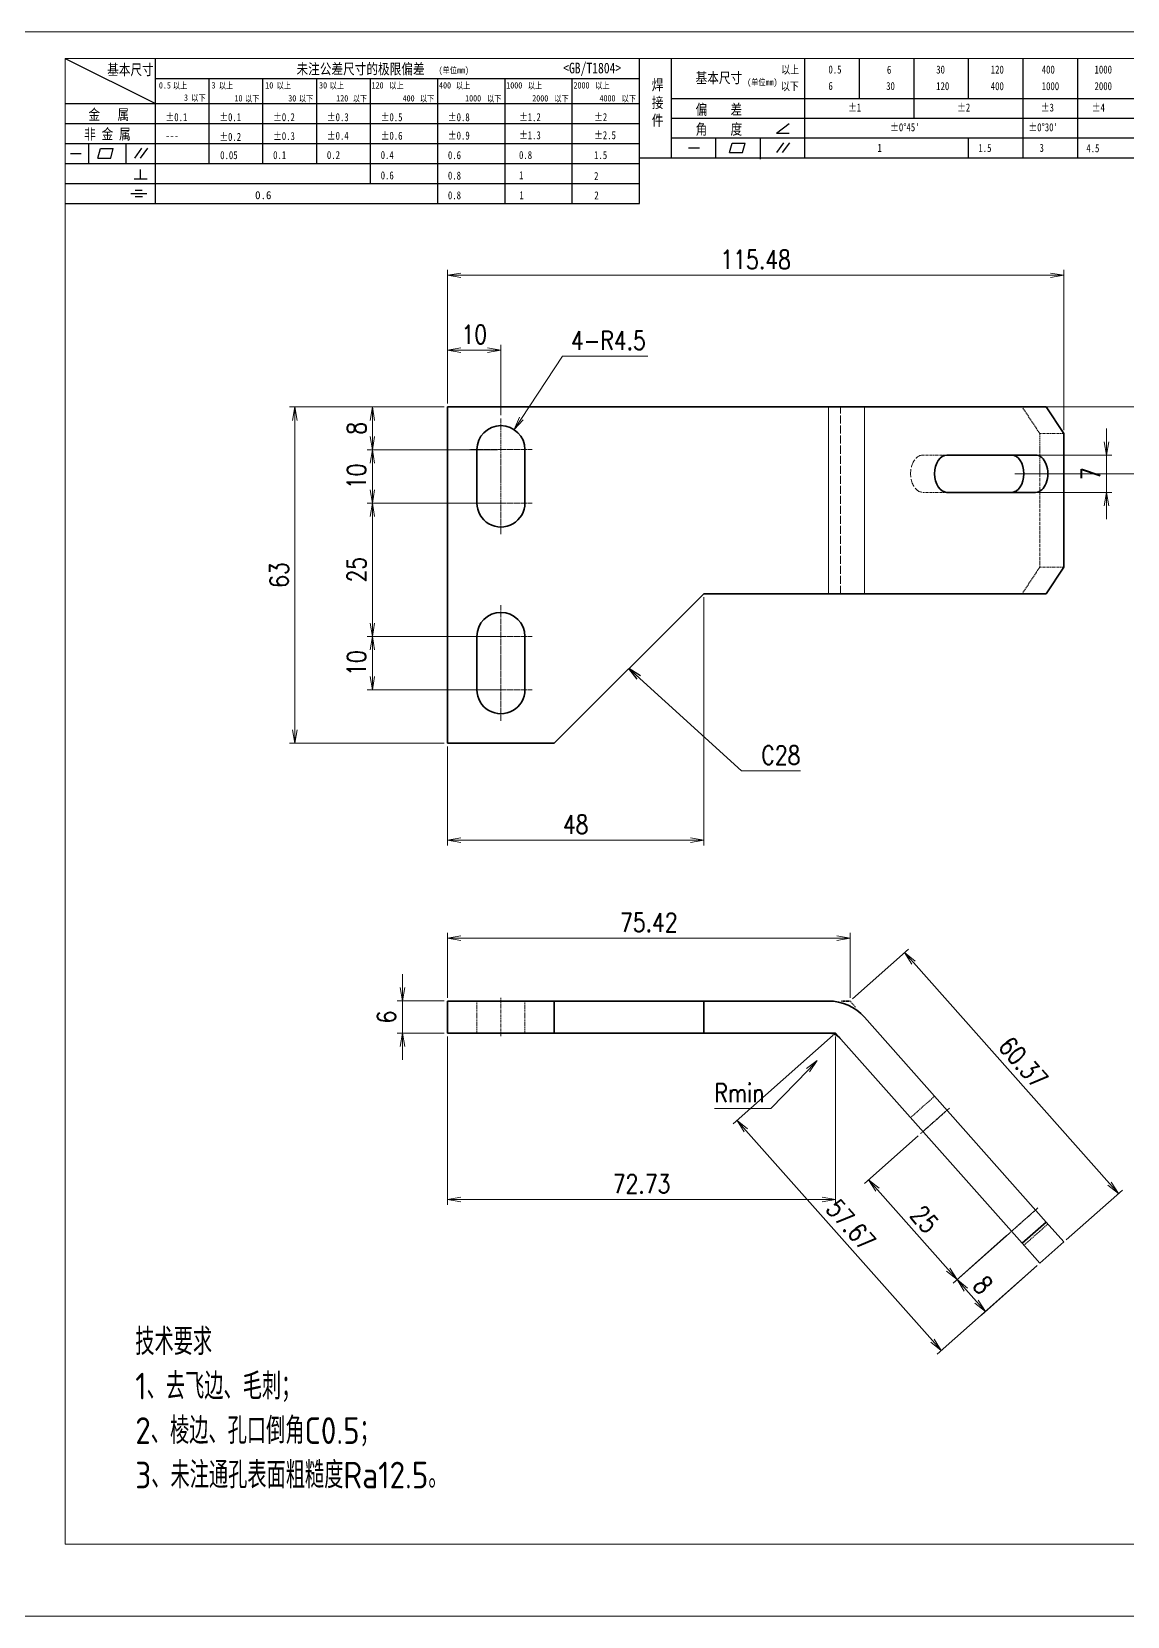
# Model space of a CAD drawing. Header units: millimetres. Extents: x -47800 to 104182, y -50696 to 46579.
# Drawn here: x -46705.7 to -46500.4, y 45961.8 to 46258.8 of the extents above; entities that cross this region are included whole.
import ezdxf

# ---------------------------------------------------------------- set-up
doc = ezdxf.new("R2010")
doc.units = ezdxf.units.MM
doc.header["$LTSCALE"] = 0.5
for name, pattern in [('AM_ISO02W050x2', [3.75, 3, -0.75]), ('AM_ISO08W050x2', [9, 6, -0.75, 1.5, -0.75]), ('DIVIDE', [31.75, 12.7, -6.35, 0, -6.35, 0, -6.35])]:
    doc.linetypes.add(name, pattern=pattern)
for name, color, linetype, lineweight in [('中心线', 2, 'AM_ISO08W050x2', 18), ('图框', 7, 'Continuous', 18), ('标注线', 3, 'Continuous', 18), ('粗实线', 7, 'Continuous', 35), ('虚线', 1, 'AM_ISO02W050x2', 18)]:
    doc.layers.add(name, color=color, linetype=linetype, lineweight=lineweight)
doc.layers.add('图\\M+19E79\\M+195B6\\M+18E9A', color=7, linetype='Continuous')
doc.layers.add('打印', color=7, linetype='Continuous', lineweight=15, plot=False)
doc.layers.add('打印-禁用', color=7, linetype='Continuous', lineweight=15, plot=False)
doc.styles.add('DIM', font='romans.shx', dxfattribs={"width": 0.8, "bigfont": 'bigfont.shx'})
doc.styles.add('国标', font='simfang.ttf', dxfattribs={"width": 0.8})
doc.styles.add('机械长仿宋', font='gbenor.shx', dxfattribs={"height": 1, "bigfont": 'gbcbig.shx'})
doc.dimstyles.new('DEH 1-1', dxfattribs={"dimtxt": 3.5, "dimasz": 2.5, "dimexe": 1, "dimexo": 0.625, "dimgap": 1.2, "dimtad": 1, "dimtoh": 1, "dimdsep": 46, "dimtxsty": 'DIM', "dimblk": 'OPEN', "dimcen": 0, "dimclrd": 8, "dimclre": 8, "dimclrt": 2, "dimazin": 2, "dimtfac": 0.5, "dimtmove": 0, "dimatfit": 3, "dimldrblk": 'OPEN', "dimfxl": 0, "dimtolj": 2, "dimlwd": 18, "dimlwe": 18, "dimarcsym": 0})
doc.dimstyles.new('DEH 1-1$0', dxfattribs={"dimtxt": 3.5, "dimasz": 2.5, "dimexe": 1, "dimexo": 0.625, "dimgap": 1.2, "dimtad": 1, "dimzin": 9, "dimdsep": 46, "dimtxsty": 'DIM', "dimblk": 'OPEN', "dimcen": 0, "dimclrd": 8, "dimclre": 8, "dimclrt": 2, "dimazin": 2, "dimtfac": 0.5, "dimtmove": 0, "dimatfit": 3, "dimldrblk": 'OPEN', "dimfxl": 0, "dimtolj": 2, "dimlwd": 18, "dimlwe": 18, "dimarcsym": 0})
doc.dimstyles.new('DEH 1-1$4', dxfattribs={"dimtxt": 3.5, "dimasz": 2.5, "dimexe": 1, "dimexo": 0.625, "dimgap": 1.2, "dimtad": 1, "dimtoh": 1, "dimdsep": 46, "dimtxsty": 'DIM', "dimblk": 'OPEN', "dimcen": 0, "dimclrd": 8, "dimclre": 8, "dimclrt": 2, "dimazin": 2, "dimtfac": 0.5, "dimtofl": 0, "dimtmove": 0, "dimatfit": 3, "dimldrblk": 'OPEN', "dimfxl": 0, "dimtolj": 2, "dimlwd": 18, "dimlwe": 18, "dimarcsym": 0})

# ---------------------------------------------------------------- blocks, each defined once
blk = doc.blocks.new('GZDEH零件A3图框V01版')
at = {"layer": '图\\M+19E79\\M+195B6\\M+18E9A', "color": 9}
for p, q in [((2882.49, -1554.46), (2899.37, -1562.92)), ((2899.37, -1581.67), (2899.37, -1554.46)), ((2990.09, -1581.67), (2990.09, -1554.46)), ((2996.09, -1573.08), (2996.09, -1554.46)), ((3021.09, -1561.98), (3021.09, -1554.46)), ((3031.31, -1561.98), (3031.31, -1554.46)), ((3041.53, -1561.98), (3041.53, -1554.46)), ((3051.75, -1561.98), (3051.75, -1554.46)), ((3061.98, -1561.98), (3061.98, -1554.46)), ((3072.2, -1561.98), (3072.2, -1554.46)), ((2899.37, -1558.24), (2990.09, -1558.24)), ((2909.45, -1574.17), (2909.45, -1558.24)), ((2919.53, -1574.17), (2919.53, -1558.24)), ((2929.61, -1574.17), (2929.61, -1558.24)), ((2939.69, -1577.92), (2939.69, -1558.24)), ((2952.29, -1581.67), (2952.29, -1558.24)), ((2964.89, -1581.67), (2964.89, -1558.24)), ((2977.49, -1581.67), (2977.49, -1558.24)), ((2996.09, -1561.98), (3113.09, -1561.98)), ((3021.09, -1573.08), (3021.09, -1561.98)), ((3041.53, -1565.68), (3041.53, -1561.98)), ((3061.98, -1573.08), (3061.98, -1561.98)), ((3072.2, -1573.08), (3072.2, -1561.98)), ((2882.49, -1562.92), (2990.09, -1562.92)), ((2882.49, -1566.67), (2990.09, -1566.67)), ((2996.09, -1565.68), (3113.09, -1565.68)), ((3015.75, -1568.51), (3018.15, -1566.66)), ((2882.49, -1570.42), (2990.09, -1570.42)), ((2886.92, -1574.12), (2886.92, -1570.42)), ((2893.91, -1574.12), (2893.91, -1570.42)), ((2996.09, -1569.38), (3113.09, -1569.38)), ((3004.42, -1573.08), (3004.42, -1569.38)), ((3006.97, -1572.12), (3007.45, -1570.33)), ((3007.45, -1570.33), (3009.86, -1570.33)), ((3009.39, -1572.12), (3009.86, -1570.33)), ((3012.75, -1573.08), (3012.75, -1569.38)), ((3015.75, -1568.51), (3018.15, -1568.51)), ((3015.81, -1572.12), (3017.15, -1570.26)), ((3016.89, -1572.12), (3018.23, -1570.26)), ((3051.75, -1573.08), (3051.75, -1569.38)), ((2883.43, -1572.27), (2885.49, -1572.27)), ((2888.59, -1573.16), (2889.07, -1571.37)), ((2888.59, -1573.16), (2891, -1573.16)), ((2889.07, -1571.37), (2891.48, -1571.37)), ((2891, -1573.16), (2891.48, -1571.37)), ((2895.52, -1573.16), (2896.85, -1571.3)), ((2896.6, -1573.16), (2897.94, -1571.3)), ((2990.09, -1573.08), (3113.09, -1573.08)), ((2999.26, -1571.23), (3001.32, -1571.23)), ((3006.97, -1572.12), (3009.39, -1572.12)), ((3012.75, -1573.33), (3012.75, -1573.08)), ((2882.49, -1574.17), (2990.09, -1574.17)), ((2895.42, -1577.05), (2897.81, -1577.05)), ((2896.58, -1577.05), (2896.58, -1575.28)), ((2882.49, -1577.92), (2990.09, -1577.92)), ((2894.79, -1579.77), (2897.77, -1579.77)), ((2895.57, -1579.17), (2896.92, -1579.17)), ((2882.49, -1581.67), (2990.09, -1581.67)), ((2895.57, -1580.37), (2896.93, -1580.37))]:
    blk.add_line(p, q, dxfattribs=at)
at = {"layer": '图框', "linetype": 'Continuous'}
for p, q in [((2882.49, -1554.46), (2882.49, -1832.96)), ((3272.49, -1554.46), (2882.49, -1554.46)), ((2882.49, -1832.96), (3272.49, -1832.96))]:
    blk.add_line(p, q, dxfattribs=at)
at = {"layer": '打印-禁用', "linetype": 'Continuous'}
for p, q in [((3277.49, -1549.46), (2857.49, -1549.46)), ((2857.49, -1846.46), (3277.49, -1846.46))]:
    blk.add_line(p, q, dxfattribs=at)
at = {"layer": '图\\M+19E79\\M+195B6\\M+18E9A', "color": 9, "style": '国标', "width": 0.8}
for s, height, p in [('基本尺寸', 2, (2890.33, -1557.58)), ('未注公差尺寸的极限偏差', 2, (2925.81, -1557.44)), ('<GB/T1804>', 2, (2975.78, -1557.27)), ('以上', 1.5, (3016.64, -1557.33)), ('0.5', 1.5, (3025.49, -1557.3)), ('6', 1.5, (3036.45, -1557.34)), ('30', 1.5, (3045.69, -1557.31)), ('120', 1.5, (3055.91, -1557.31)), ('400', 1.5, (3065.46, -1557.31)), ('1000', 1.5, (3075.36, -1557.31)), ('30', 1.2, (2930.04, -1560.11)), ('基本尺寸', 2, (3000.6, -1559.1)), ('以下', 1.5, (3016.58, -1560.43)), ('6', 1.5, (3025.49, -1560.38)), ('30', 1.5, (3036.31, -1560.39)), ('120', 1.5, (3045.69, -1560.41)), ('400', 1.5, (3055.91, -1560.41)), ('1000', 1.5, (3065.46, -1560.41)), ('2000', 1.5, (3075.36, -1560.41)), ('金   属', 2, (2886.82, -1565.98)), ('±0.1', 1.5, (2901.27, -1566.23)), ('±0.1', 1.5, (2911.35, -1566.23)), ('±0.2', 1.5, (2921.43, -1566.23)), ('±0.3', 1.5, (2931.51, -1566.23)), ('±0.5', 1.5, (2941.59, -1566.23)), ('±0.8', 1.5, (2954.19, -1566.23)), ('±1.2', 1.5, (2967.51, -1566.23)), ('±2', 1.5, (2981.58, -1566.23)), ('偏    差', 2, (3000.6, -1565.04)), ('±1', 1.5, (3029.16, -1564.42)), ('±2', 1.5, (3049.61, -1564.42)), ('±3', 1.5, (3065.3, -1564.42)), ('±4', 1.5, (3074.85, -1564.42)), ('非 金 属', 2, (2886.02, -1569.65)), ('±0.3', 1.5, (2921.43, -1569.77)), ('±0.4', 1.5, (2931.51, -1569.71)), ('±0.6', 1.5, (2941.59, -1569.71)), ('±0.9', 1.5, (2954.19, -1569.68)), ('±1.3', 1.5, (2967.51, -1569.62)), ('±2.5', 1.5, (2981.58, -1569.61)), ('角    度', 2, (3000.6, -1568.74)), ("±0%%D45'", 1.5, (3037.06, -1568.12)), ("±0%%D30'", 1.5, (3062.98, -1568.12)), ('---', 1.5, (2901.27, -1569.65)), ('±0.2', 1.5, (2911.35, -1569.92)), ('1', 1.5, (3034.69, -1571.98)), ('1.5', 1.5, (3053.59, -1572.01)), ('3', 1.5, (3065.05, -1571.98)), ('4.5', 1.5, (3073.82, -1572.05)), ('0.1', 1.5, (2921.43, -1573.34)), ('0.2', 1.5, (2931.51, -1573.33)), ('0.4', 1.5, (2941.59, -1573.33)), ('0.6', 1.5, (2954.19, -1573.35)), ('0.8', 1.5, (2967.51, -1573.33)), ('1.5', 1.5, (2981.58, -1573.34)), ('0.6', 1.5, (2941.59, -1577.14)), ('0.8', 1.5, (2954.19, -1577.17)), ('1', 1.5, (2967.51, -1577.12)), ('2', 1.5, (2981.58, -1577.26)), ('0.8', 1.5, (2954.19, -1580.87)), ('1', 1.5, (2967.59, -1580.86)), ('2', 1.5, (2981.62, -1580.89))]:
    blk.add_text(s, height=height, dxfattribs=at).set_placement(p)
at = {"layer": '图\\M+19E79\\M+195B6\\M+18E9A', "color": 9, "lineweight": 15, "style": '国标', "width": 0.8}
for s, p in [('(单位mm)', (2952.44, -1557.27)), ('0.5', (2900.03, -1560.11)), ('以上', (2902.64, -1560.16)), ('3', (2909.88, -1560.11)), ('以上', (2911.25, -1560.16)), ('10', (2919.96, -1560.11)), ('以上', (2922.09, -1560.16)), ('以上', (2932.02, -1560.16)), ('120', (2939.88, -1560.11)), ('以上', (2943.21, -1560.16)), ('400', (2952.52, -1560.11)), ('以上', (2955.68, -1560.16)), ('1000', (2965.12, -1560.11)), ('以上', (2969.16, -1560.16)), ('2000', (2977.72, -1560.11)), ('以上', (2981.8, -1560.16)), ('(单位mm)', (3010.27, -1559.51)), ('3', (2904.73, -1562.41)), ('以下', (2906.1, -1562.46)), ('10', (2914.19, -1562.54)), ('以下', (2916.18, -1562.59)), ('30', (2924.27, -1562.54)), ('以下', (2926.26, -1562.59)), ('120', (2933.26, -1562.54)), ('以下', (2936.34, -1562.59)), ('400', (2945.7, -1562.54)), ('以下', (2948.94, -1562.59)), ('1000', (2957.41, -1562.54)), ('以下', (2961.54, -1562.59)), ('2000', (2969.99, -1562.54)), ('以下', (2974.14, -1562.59)), ('4000', (2982.59, -1562.54)), ('以下', (2986.74, -1562.59))]:
    blk.add_text(s, height=1.2, dxfattribs=at).set_placement(p)
at = {"layer": '图\\M+19E79\\M+195B6\\M+18E9A', "color": 9, "lineweight": 13, "style": '国标'}
blk.add_text('0.6', height=1.5, dxfattribs=at).set_placement((2918.05, -1580.85))
at = {"layer": '图\\M+19E79\\M+195B6\\M+18E9A', "color": 9, "insert": (2992.39, -1558.41), "char_height": 2, "width": 3.1877, "attachment_point": 1, "style": '国标'}
blk.add_mtext('焊\\P接\\P件', dxfattribs=at)
at = {"layer": '图\\M+19E79\\M+195B6\\M+18E9A', "color": 9, "insert": (2911.51, -1573.37), "char_height": 1.5, "attachment_point": 7, "style": '国标'}
blk.add_mtext_dynamic_manual_height_columns('0.05', width=5.1982, gutter_width=12.5, heights=[0], dxfattribs=at)
blk = doc.blocks.new('DEH A3')
at = {"layer": '图框'}
blk.add_blockref('GZDEH零件A3图框V01版', (-2857.49, 1846.46), dxfattribs=at)
blk = doc.blocks.new('_Open')
at = {"color": 0, "linetype": 'ByBlock', "lineweight": -2}
for p, q in [((-1, 0.17), (0, 0)), ((-1, -0.17), (0, 0)), ((0, 0), (-1, 0))]:
    blk.add_line(p, q, dxfattribs=at)
blk = doc.blocks.new('*D198')
at = {"layer": 'Defpoints', "color": 0, "transparency": 16777216}
for p in [(-46656.35, 46188.48), (-46627.74, 46188.48), (-46627.74, 46125.48)]:
    blk.add_point(p, dxfattribs=at)
at = {"layer": '标注线', "color": 8, "lineweight": 18, "transparency": 16777216}
for p, q in [((-46628.37, 46188.48), (-46657.35, 46188.48)), ((-46656.35, 46127.98), (-46656.35, 46185.98)), ((-46628.37, 46125.48), (-46657.35, 46125.48))]:
    blk.add_line(p, q, dxfattribs=at)
at = {"layer": '标注线', "color": 8, "lineweight": 18, "transparency": 16777216, "xscale": 2.5, "yscale": 2.5, "zscale": 2.5}
for p, rotation in [((-46656.35, 46188.48), 90), ((-46656.35, 46125.48), 270)]:
    blk.add_blockref('_Open', p, dxfattribs=dict(at, rotation=rotation))
at = {"layer": '标注线', "color": 2, "transparency": 16777216, "insert": (-46659.3, 46156.98), "char_height": 3.5, "attachment_point": 5, "rotation": 90, "style": 'DIM'}
blk.add_mtext('\\A2;63', dxfattribs=at)
blk = doc.blocks.new('*D199')
at = {"layer": 'Defpoints', "color": 0, "transparency": 16777216}
for p in [(-46512.26, 46213.16), (-46627.74, 46188.48), (-46512.26, 46183.48)]:
    blk.add_point(p, dxfattribs=at)
at = {"layer": '标注线', "color": 8, "lineweight": 18, "transparency": 16777216}
for p, q in [((-46627.74, 46189.11), (-46627.74, 46214.16)), ((-46512.26, 46184.11), (-46512.26, 46214.16)), ((-46625.24, 46213.16), (-46514.76, 46213.16))]:
    blk.add_line(p, q, dxfattribs=at)
at = {"layer": '标注线', "color": 8, "lineweight": 18, "transparency": 16777216, "xscale": 2.5, "yscale": 2.5, "zscale": 2.5, "rotation": 180}
blk.add_blockref('_Open', (-46627.74, 46213.16), dxfattribs=at)
at = {"layer": '标注线', "color": 8, "lineweight": 18, "transparency": 16777216, "xscale": 2.5, "yscale": 2.5, "zscale": 2.5}
blk.add_blockref('_Open', (-46512.26, 46213.16), dxfattribs=at)
at = {"layer": '标注线', "color": 2, "transparency": 16777216, "insert": (-46570, 46216.11), "char_height": 3.5, "attachment_point": 5, "style": 'DIM'}
blk.add_mtext('\\A2;115.48', dxfattribs=at)
blk = doc.blocks.new('*D200')
at = {"layer": 'Defpoints', "color": 0, "transparency": 16777216}
for p in [(-46627.74, 46188.48), (-46641.83, 46180.48), (-46617.74, 46180.48)]:
    blk.add_point(p, dxfattribs=at)
at = {"layer": '标注线', "color": 8, "lineweight": 18, "transparency": 16777216}
for p, q in [((-46628.37, 46188.48), (-46642.83, 46188.48)), ((-46641.83, 46185.98), (-46641.83, 46182.98)), ((-46618.37, 46180.48), (-46642.83, 46180.48))]:
    blk.add_line(p, q, dxfattribs=at)
at = {"layer": '标注线', "color": 8, "lineweight": 18, "transparency": 16777216, "xscale": 2.5, "yscale": 2.5, "zscale": 2.5}
for p, rotation in [((-46641.83, 46188.48), 90), ((-46641.83, 46180.48), 270)]:
    blk.add_blockref('_Open', p, dxfattribs=dict(at, rotation=rotation))
at = {"layer": '标注线', "color": 2, "transparency": 16777216, "insert": (-46644.78, 46184.48), "char_height": 3.5, "attachment_point": 5, "rotation": 90, "style": 'DIM'}
blk.add_mtext('\\A2;8', dxfattribs=at)
blk = doc.blocks.new('*D201')
at = {"layer": 'Defpoints', "color": 0, "transparency": 16777216}
for p in [(-46617.74, 46180.48), (-46641.83, 46170.48), (-46617.74, 46170.48)]:
    blk.add_point(p, dxfattribs=at)
at = {"layer": '标注线', "color": 8, "lineweight": 18, "transparency": 16777216}
for p, q in [((-46618.37, 46180.48), (-46642.83, 46180.48)), ((-46641.83, 46177.98), (-46641.83, 46172.98)), ((-46618.37, 46170.48), (-46642.83, 46170.48))]:
    blk.add_line(p, q, dxfattribs=at)
at = {"layer": '标注线', "color": 8, "lineweight": 18, "transparency": 16777216, "xscale": 2.5, "yscale": 2.5, "zscale": 2.5}
for p, rotation in [((-46641.83, 46180.48), 90), ((-46641.83, 46170.48), 270)]:
    blk.add_blockref('_Open', p, dxfattribs=dict(at, rotation=rotation))
at = {"layer": '标注线', "color": 2, "transparency": 16777216, "insert": (-46644.78, 46175.48), "char_height": 3.5, "attachment_point": 5, "rotation": 90, "style": 'DIM'}
blk.add_mtext('\\A2;10', dxfattribs=at)
blk = doc.blocks.new('*D202')
at = {"layer": 'Defpoints', "color": 0, "transparency": 16777216}
for p in [(-46627.74, 46199.14), (-46627.74, 46188.48), (-46617.74, 46186.33)]:
    blk.add_point(p, dxfattribs=at)
at = {"layer": '标注线', "color": 8, "lineweight": 18, "transparency": 16777216}
for p, q in [((-46627.74, 46189.11), (-46627.74, 46200.14)), ((-46620.24, 46199.14), (-46625.24, 46199.14)), ((-46617.74, 46186.96), (-46617.74, 46200.14))]:
    blk.add_line(p, q, dxfattribs=at)
at = {"layer": '标注线', "color": 8, "lineweight": 18, "transparency": 16777216, "xscale": 2.5, "yscale": 2.5, "zscale": 2.5, "rotation": 180}
blk.add_blockref('_Open', (-46627.74, 46199.14), dxfattribs=at)
at = {"layer": '标注线', "color": 8, "lineweight": 18, "transparency": 16777216, "xscale": 2.5, "yscale": 2.5, "zscale": 2.5}
blk.add_blockref('_Open', (-46617.74, 46199.14), dxfattribs=at)
at = {"layer": '标注线', "color": 2, "transparency": 16777216, "insert": (-46622.74, 46202.09), "char_height": 3.5, "attachment_point": 5, "style": 'DIM'}
blk.add_mtext('\\A2;10', dxfattribs=at)
blk = doc.blocks.new('*D203')
at = {"layer": 'Defpoints', "color": 0, "transparency": 16777216}
for p in [(-46617.74, 46170.48), (-46641.83, 46145.48), (-46617.74, 46145.48)]:
    blk.add_point(p, dxfattribs=at)
at = {"layer": '标注线', "color": 8, "lineweight": 18, "transparency": 16777216}
for p, q in [((-46618.37, 46170.48), (-46642.83, 46170.48)), ((-46641.83, 46167.98), (-46641.83, 46147.98)), ((-46618.37, 46145.48), (-46642.83, 46145.48))]:
    blk.add_line(p, q, dxfattribs=at)
at = {"layer": '标注线', "color": 8, "lineweight": 18, "transparency": 16777216, "xscale": 2.5, "yscale": 2.5, "zscale": 2.5}
for p, rotation in [((-46641.83, 46170.48), 90), ((-46641.83, 46145.48), 270)]:
    blk.add_blockref('_Open', p, dxfattribs=dict(at, rotation=rotation))
at = {"layer": '标注线', "color": 2, "transparency": 16777216, "insert": (-46644.78, 46157.98), "char_height": 3.5, "attachment_point": 5, "rotation": 90, "style": 'DIM'}
blk.add_mtext('\\A2;25', dxfattribs=at)
blk = doc.blocks.new('*D204')
at = {"layer": 'Defpoints', "color": 0, "transparency": 16777216}
for p in [(-46617.74, 46145.48), (-46641.83, 46135.48), (-46617.74, 46135.48)]:
    blk.add_point(p, dxfattribs=at)
at = {"layer": '标注线', "color": 8, "lineweight": 18, "transparency": 16777216}
for p, q in [((-46618.37, 46145.48), (-46642.83, 46145.48)), ((-46641.83, 46142.98), (-46641.83, 46137.98)), ((-46618.37, 46135.48), (-46642.83, 46135.48))]:
    blk.add_line(p, q, dxfattribs=at)
at = {"layer": '标注线', "color": 8, "lineweight": 18, "transparency": 16777216, "xscale": 2.5, "yscale": 2.5, "zscale": 2.5}
for p, rotation in [((-46641.83, 46145.48), 90), ((-46641.83, 46135.48), 270)]:
    blk.add_blockref('_Open', p, dxfattribs=dict(at, rotation=rotation))
at = {"layer": '标注线', "color": 2, "transparency": 16777216, "insert": (-46644.78, 46140.48), "char_height": 3.5, "attachment_point": 5, "rotation": 90, "style": 'DIM'}
blk.add_mtext('\\A2;10', dxfattribs=at)
blk = doc.blocks.new('*D205')
at = {"layer": 'Defpoints', "color": 0, "transparency": 16777216}
for p in [(-46579.74, 46153.48), (-46627.74, 46125.48), (-46579.74, 46107.29)]:
    blk.add_point(p, dxfattribs=at)
at = {"layer": '标注线', "color": 8, "lineweight": 18, "transparency": 16777216}
for p, q in [((-46579.74, 46152.86), (-46579.74, 46106.29)), ((-46627.74, 46124.86), (-46627.74, 46106.29)), ((-46625.24, 46107.29), (-46582.24, 46107.29))]:
    blk.add_line(p, q, dxfattribs=at)
at = {"layer": '标注线', "color": 8, "lineweight": 18, "transparency": 16777216, "xscale": 2.5, "yscale": 2.5, "zscale": 2.5, "rotation": 180}
blk.add_blockref('_Open', (-46627.74, 46107.29), dxfattribs=at)
at = {"layer": '标注线', "color": 8, "lineweight": 18, "transparency": 16777216, "xscale": 2.5, "yscale": 2.5, "zscale": 2.5}
blk.add_blockref('_Open', (-46579.74, 46107.29), dxfattribs=at)
at = {"layer": '标注线', "color": 2, "transparency": 16777216, "insert": (-46603.74, 46110.24), "char_height": 3.5, "attachment_point": 5, "style": 'DIM'}
blk.add_mtext('\\A2;48', dxfattribs=at)
blk = doc.blocks.new('*D206')
at = {"layer": 'Defpoints', "color": 0, "transparency": 16777216}
for p in [(-46615.27, 46184.24), (-46617.74, 46180.48)]:
    blk.add_point(p, dxfattribs=at)
at = {"layer": '标注线', "color": 8, "lineweight": 18, "transparency": 16777216}
for p, q in [((-46606.21, 46198.02), (-46613.9, 46186.33)), ((-46590.21, 46198.02), (-46606.21, 46198.02))]:
    blk.add_line(p, q, dxfattribs=at)
at = {"layer": '标注线', "color": 8, "lineweight": 18, "transparency": 16777216, "xscale": 2.5, "yscale": 2.5, "zscale": 2.5, "rotation": 236.6699395253006}
blk.add_blockref('_Open', (-46615.27, 46184.24), dxfattribs=at)
at = {"layer": '标注线', "color": 2, "transparency": 16777216, "insert": (-46597.61, 46200.97), "char_height": 3.5, "attachment_point": 5, "style": 'DIM'}
blk.add_mtext('\\A2;{\\Fromans,bigfont|c134;4-R4.5}', dxfattribs=at)
blk = doc.blocks.new('*D207')
at = {"layer": 'Defpoints', "color": 0, "transparency": 16777216}
for p in [(-46552.32, 46088.94), (-46627.74, 46077.15), (-46552.32, 46077.15)]:
    blk.add_point(p, dxfattribs=at)
at = {"layer": '标注线', "color": 8, "lineweight": 18, "transparency": 16777216}
for p, q in [((-46627.74, 46077.77), (-46627.74, 46089.94)), ((-46625.24, 46088.94), (-46554.82, 46088.94)), ((-46552.32, 46077.77), (-46552.32, 46089.94))]:
    blk.add_line(p, q, dxfattribs=at)
at = {"layer": '标注线', "color": 8, "lineweight": 18, "transparency": 16777216, "xscale": 2.5, "yscale": 2.5, "zscale": 2.5, "rotation": 180}
blk.add_blockref('_Open', (-46627.74, 46088.94), dxfattribs=at)
at = {"layer": '标注线', "color": 8, "lineweight": 18, "transparency": 16777216, "xscale": 2.5, "yscale": 2.5, "zscale": 2.5}
blk.add_blockref('_Open', (-46552.32, 46088.94), dxfattribs=at)
at = {"layer": '标注线', "color": 2, "transparency": 16777216, "insert": (-46590.03, 46091.89), "char_height": 3.5, "attachment_point": 5, "style": 'DIM'}
blk.add_mtext('\\A2;75.42', dxfattribs=at)
blk = doc.blocks.new('*D208')
at = {"layer": 'Defpoints', "color": 0, "transparency": 16777216}
for p in [(-46552.32, 46077.15), (-46502.03, 46041.05), (-46512.26, 46031.98)]:
    blk.add_point(p, dxfattribs=at)
at = {"layer": '标注线', "color": 8, "lineweight": 18, "transparency": 16777216}
for p, q in [((-46551.85, 46077.56), (-46541.34, 46086.88)), ((-46540.43, 46084.35), (-46503.69, 46042.92)), ((-46511.79, 46032.4), (-46501.28, 46041.72))]:
    blk.add_line(p, q, dxfattribs=at)
at = {"layer": '标注线', "color": 8, "lineweight": 18, "transparency": 16777216, "xscale": 2.5, "yscale": 2.5, "zscale": 2.5}
for p, rotation in [((-46542.09, 46086.22), 131.5717630293702), ((-46502.03, 46041.05), 311.5717630293702)]:
    blk.add_blockref('_Open', p, dxfattribs=dict(at, rotation=rotation))
at = {"layer": '标注线', "color": 2, "transparency": 16777216, "insert": (-46519.85, 46065.59), "char_height": 3.5, "attachment_point": 5, "rotation": 311.5718, "style": 'DIM'}
blk.add_mtext('\\A2;60.37', dxfattribs=at)
blk = doc.blocks.new('*D209')
at = {"layer": 'Defpoints', "color": 0, "transparency": 16777216}
for p in [(-46627.74, 46077.15), (-46636.2, 46071.15), (-46627.74, 46071.15)]:
    blk.add_point(p, dxfattribs=at)
at = {"layer": '标注线', "color": 8, "lineweight": 18, "transparency": 16777216}
for p, q in [((-46636.2, 46079.65), (-46636.2, 46082.15)), ((-46628.37, 46077.15), (-46637.2, 46077.15)), ((-46636.2, 46077.15), (-46636.2, 46071.15)), ((-46628.37, 46071.15), (-46637.2, 46071.15)), ((-46636.2, 46068.65), (-46636.2, 46066.15))]:
    blk.add_line(p, q, dxfattribs=at)
at = {"layer": '标注线', "color": 8, "lineweight": 18, "transparency": 16777216, "xscale": 2.5, "yscale": 2.5, "zscale": 2.5}
for p, rotation in [((-46636.2, 46077.15), 270), ((-46636.2, 46071.15), 90)]:
    blk.add_blockref('_Open', p, dxfattribs=dict(at, rotation=rotation))
at = {"layer": '标注线', "color": 2, "transparency": 16777216, "insert": (-46639.15, 46074.15), "char_height": 3.5, "attachment_point": 5, "rotation": 90, "style": 'DIM'}
blk.add_mtext('\\A2;6', dxfattribs=at)
blk = doc.blocks.new('*D210')
at = {"layer": 'Defpoints', "color": 0, "transparency": 16777216}
for p in [(-46522.06, 46033.98), (-46516.75, 46028), (-46532.26, 46024.93)]:
    blk.add_point(p, dxfattribs=at)
at = {"layer": '标注线', "color": 8, "lineweight": 18, "transparency": 16777216}
for p, q in [((-46522.52, 46033.57), (-46533.01, 46024.27)), ((-46517.22, 46027.58), (-46527.7, 46018.28)), ((-46528.61, 46020.82), (-46530.6, 46023.06))]:
    blk.add_line(p, q, dxfattribs=at)
at = {"layer": '标注线', "color": 8, "lineweight": 18, "transparency": 16777216, "xscale": 2.5, "yscale": 2.5, "zscale": 2.5}
for p, rotation in [((-46532.26, 46024.93), 131.5754536108689), ((-46526.95, 46018.95), 311.575453610869)]:
    blk.add_blockref('_Open', p, dxfattribs=dict(at, rotation=rotation))
at = {"layer": '标注线', "color": 2, "transparency": 16777216, "insert": (-46527.4, 46023.9), "char_height": 3.5, "attachment_point": 5, "rotation": 311.5755, "style": 'DIM'}
blk.add_mtext('\\A2;8', dxfattribs=at)
blk = doc.blocks.new('*D211')
at = {"layer": 'Defpoints', "color": 0, "transparency": 16777216}
for p in [(-46539.09, 46052.29), (-46548.85, 46043.63), (-46522.51, 46033.59)]:
    blk.add_point(p, dxfattribs=at)
at = {"layer": '标注线', "color": 8, "lineweight": 18, "transparency": 16777216}
for p, q in [((-46539.56, 46051.87), (-46549.6, 46042.97)), ((-46533.92, 46026.8), (-46547.19, 46041.76)), ((-46522.97, 46033.17), (-46533.01, 46024.27))]:
    blk.add_line(p, q, dxfattribs=at)
at = {"layer": '标注线', "color": 8, "lineweight": 18, "transparency": 16777216, "xscale": 2.5, "yscale": 2.5, "zscale": 2.5}
for p, rotation in [((-46548.85, 46043.63), 131.5733628506966), ((-46532.26, 46024.93), 311.5733628506966)]:
    blk.add_blockref('_Open', p, dxfattribs=dict(at, rotation=rotation))
at = {"layer": '标注线', "color": 2, "transparency": 16777216, "insert": (-46538.35, 46036.24), "char_height": 3.5, "attachment_point": 5, "rotation": 311.5734, "style": 'DIM'}
blk.add_mtext('\\A2;25', dxfattribs=at)
blk = doc.blocks.new('*D212')
at = {"layer": 'Defpoints', "color": 0, "transparency": 16777216}
for p in [(-46524.44, 46179.48), (-46524.44, 46172.48), (-46504.26, 46172.48)]:
    blk.add_point(p, dxfattribs=at)
at = {"layer": '标注线', "color": 8, "lineweight": 18, "transparency": 16777216}
for p, q in [((-46504.26, 46181.98), (-46504.26, 46184.48)), ((-46523.81, 46179.48), (-46503.26, 46179.48)), ((-46504.26, 46179.48), (-46504.26, 46172.48)), ((-46523.81, 46172.48), (-46503.26, 46172.48)), ((-46504.26, 46169.98), (-46504.26, 46167.48))]:
    blk.add_line(p, q, dxfattribs=at)
at = {"layer": '标注线', "color": 8, "lineweight": 18, "transparency": 16777216, "xscale": 2.5, "yscale": 2.5, "zscale": 2.5}
for p, rotation in [((-46504.26, 46179.48), 270), ((-46504.26, 46172.48), 90)]:
    blk.add_blockref('_Open', p, dxfattribs=dict(at, rotation=rotation))
at = {"layer": '标注线', "color": 2, "transparency": 16777216, "insert": (-46507.21, 46175.98), "char_height": 3.5, "attachment_point": 5, "rotation": 90, "style": 'DIM'}
blk.add_mtext('\\A2;7', dxfattribs=at)
blk = doc.blocks.new('*D213')
at = {"layer": 'Defpoints', "color": 0, "transparency": 16777216}
for p in [(-46556.37, 46068.15), (-46558.45, 46065.99)]:
    blk.add_point(p, dxfattribs=at)
at = {"layer": '标注线', "color": 8, "lineweight": 18, "transparency": 16777216}
for p, q in [((-46567.19, 46056.97), (-46560.19, 46064.2)), ((-46577.73, 46056.97), (-46567.19, 46056.97))]:
    blk.add_line(p, q, dxfattribs=at)
at = {"layer": '标注线', "color": 8, "lineweight": 18, "transparency": 16777216, "xscale": 2.5, "yscale": 2.5, "zscale": 2.5, "rotation": 45.9085146108028}
blk.add_blockref('_Open', (-46558.45, 46065.99), dxfattribs=at)
at = {"layer": '标注线', "color": 2, "transparency": 16777216, "insert": (-46573.06, 46059.92), "char_height": 3.5, "attachment_point": 5, "style": 'DIM'}
blk.add_mtext('\\A2;{\\Fromans,bigfont|c134;Rmin}', dxfattribs=at)
blk = doc.blocks.new('*D214')
at = {"layer": 'Defpoints', "color": 0, "transparency": 16777216}
for p in [(-46520.06, 46188.48), (-46493.09, 46188.48), (-46522.06, 46175.98)]:
    blk.add_point(p, dxfattribs=at)
at = {"layer": '标注线', "color": 8, "lineweight": 18, "transparency": 16777216}
for p, q in [((-46519.44, 46188.48), (-46492.09, 46188.48)), ((-46493.09, 46178.48), (-46493.09, 46185.98)), ((-46521.43, 46175.98), (-46492.09, 46175.98))]:
    blk.add_line(p, q, dxfattribs=at)
at = {"layer": '标注线', "color": 8, "lineweight": 18, "transparency": 16777216, "xscale": 2.5, "yscale": 2.5, "zscale": 2.5}
for p, rotation in [((-46493.09, 46188.48), 90), ((-46493.09, 46175.98), 270)]:
    blk.add_blockref('_Open', p, dxfattribs=dict(at, rotation=rotation))
at = {"layer": '标注线', "color": 2, "transparency": 16777216, "insert": (-46496.04, 46182.23), "char_height": 3.5, "attachment_point": 5, "rotation": 90, "style": 'DIM'}
blk.add_mtext('\\A2;12.5', dxfattribs=at)
blk = doc.blocks.new('*D278')
at = {"layer": 'Defpoints', "color": 0, "transparency": 16777216}
for p in [(-46555.02, 46071.15), (-46516.75, 46028), (-46535.21, 46011.62)]:
    blk.add_point(p, dxfattribs=at)
at = {"layer": '标注线', "color": 8, "lineweight": 18, "transparency": 16777216}
for p, q in [((-46555.49, 46070.73), (-46574.23, 46054.1)), ((-46571.82, 46052.9), (-46536.87, 46013.49)), ((-46517.22, 46027.58), (-46535.96, 46010.96))]:
    blk.add_line(p, q, dxfattribs=at)
at = {"layer": '标注线', "color": 8, "lineweight": 18, "transparency": 16777216, "xscale": 2.5, "yscale": 2.5, "zscale": 2.5}
for p, rotation in [((-46573.48, 46054.77), 131.5724979781842), ((-46535.21, 46011.62), 311.5724979781842)]:
    blk.add_blockref('_Open', p, dxfattribs=dict(at, rotation=rotation))
at = {"layer": '标注线', "color": 2, "transparency": 16777216, "insert": (-46552.14, 46035.15), "char_height": 3.5, "attachment_point": 5, "rotation": 311.5725, "style": 'DIM'}
blk.add_mtext('\\A2;57.67', dxfattribs=at)
blk = doc.blocks.new('*D279')
at = {"layer": 'Defpoints', "color": 0, "transparency": 16777216}
for p in [(-46627.74, 46071.15), (-46555.02, 46071.15), (-46627.74, 46039.93)]:
    blk.add_point(p, dxfattribs=at)
at = {"layer": '标注线', "color": 8, "lineweight": 18, "transparency": 16777216}
for p, q in [((-46627.74, 46070.52), (-46627.74, 46038.93)), ((-46555.02, 46070.52), (-46555.02, 46038.93)), ((-46557.52, 46039.93), (-46625.24, 46039.93))]:
    blk.add_line(p, q, dxfattribs=at)
at = {"layer": '标注线', "color": 8, "lineweight": 18, "transparency": 16777216, "xscale": 2.5, "yscale": 2.5, "zscale": 2.5, "rotation": 180}
blk.add_blockref('_Open', (-46627.74, 46039.93), dxfattribs=at)
at = {"layer": '标注线', "color": 8, "lineweight": 18, "transparency": 16777216, "xscale": 2.5, "yscale": 2.5, "zscale": 2.5}
blk.add_blockref('_Open', (-46555.02, 46039.93), dxfattribs=at)
at = {"layer": '标注线', "color": 2, "transparency": 16777216, "insert": (-46591.38, 46042.88), "char_height": 3.5, "attachment_point": 5, "style": 'DIM'}
blk.add_mtext('\\A2;72.73', dxfattribs=at)

msp = doc.modelspace()

# ---------------------------------------------------------------- linework, layer by layer
at = {"lineweight": 13}
for p, q in [((-46556.367, 46153.483), (-46556.367, 46188.483)), ((-46549.633, 46153.483), (-46549.633, 46188.483))]:
    msp.add_line(p, q, dxfattribs=at)
at = {"layer": '中心线', "ltscale": 0.292499}
for p, q in [((-46617.744, 46186.333), (-46617.744, 46174.633)), ((-46617.744, 46176.333), (-46617.744, 46164.633)), ((-46617.744, 46151.333), (-46617.744, 46139.633)), ((-46617.744, 46141.333), (-46617.744, 46129.633))]:
    msp.add_line(p, q, dxfattribs=at)
at = {"layer": '中心线', "ltscale": 0.29248}
for p, q in [((-46611.894, 46180.483), (-46623.593, 46180.483)), ((-46611.894, 46170.483), (-46623.593, 46170.483)), ((-46611.894, 46145.483), (-46623.593, 46145.483)), ((-46611.894, 46135.483), (-46623.593, 46135.483))]:
    msp.add_line(p, q, dxfattribs=at)
at = {"layer": '中心线', "ltscale": 0.180005}
msp.add_line((-46617.744, 46070.546), (-46617.744, 46077.746), dxfattribs=at)
at = {"layer": '中心线', "ltscale": 0.180012}
for p, q in [((-46533.707, 46057.067), (-46539.094, 46052.289)), ((-46517.119, 46038.364), (-46522.505, 46033.586))]:
    msp.add_line(p, q, dxfattribs=at)
at = {"layer": '打印'}
msp.add_lwpolyline([(-46724.366, 46258.823), (-46304.366, 46258.823), (-46304.366, 45961.823), (-46724.366, 45961.823)], close=True, dxfattribs=at)
at = {"layer": '粗实线', "lineweight": 35}
for p, q in [((-46556.367, 46188.483), (-46627.744, 46188.483)), ((-46627.744, 46125.483), (-46627.744, 46188.483)), ((-46515.577, 46188.483), (-46549.633, 46188.483)), ((-46579.744, 46153.483), (-46607.744, 46125.483)), ((-46556.367, 46153.483), (-46579.744, 46153.483)), ((-46549.633, 46153.483), (-46515.577, 46153.483)), ((-46607.744, 46125.483), (-46627.744, 46125.483)), ((-46607.744, 46077.146), (-46627.744, 46077.146)), ((-46579.744, 46077.146), (-46607.744, 46077.146)), ((-46556.367, 46077.146), (-46579.744, 46077.146)), ((-46549.633, 46074.118), (-46515.577, 46035.721)), ((-46607.744, 46071.146), (-46627.744, 46071.146)), ((-46579.744, 46071.146), (-46607.744, 46071.146)), ((-46555.018, 46071.146), (-46579.744, 46071.146)), ((-46520.065, 46031.74), (-46555.018, 46071.146))]:
    msp.add_line(p, q, dxfattribs=at)
at = {"layer": '粗实线', "lineweight": 35, "ltscale": 0.168335}
for p, q in [((-46556.367, 46188.483), (-46549.633, 46188.483)), ((-46556.367, 46153.483), (-46549.633, 46153.483))]:
    msp.add_line(p, q, dxfattribs=at)
at = {"layer": '粗实线', "lineweight": 35, "ltscale": 0.15001}
for p, q in [((-46515.577, 46188.483), (-46512.259, 46183.483)), ((-46512.259, 46158.483), (-46515.577, 46153.483))]:
    msp.add_line(p, q, dxfattribs=at)
at = {"layer": '粗实线', "lineweight": 35, "ltscale": 0.1875}
msp.add_line((-46512.259, 46175.983), (-46512.259, 46183.483), dxfattribs=at)
at = {"layer": '粗实线', "lineweight": 35, "ltscale": 0.25}
for p, q in [((-46622.244, 46170.483), (-46622.244, 46180.483)), ((-46613.244, 46180.483), (-46613.244, 46170.483)), ((-46622.244, 46135.483), (-46622.244, 46145.483)), ((-46613.244, 46145.483), (-46613.244, 46135.483))]:
    msp.add_line(p, q, dxfattribs=at)
at = {"layer": '粗实线', "lineweight": 35, "ltscale": 0.414722}
for p, q in [((-46517.568, 46179.483), (-46534.157, 46179.483)), ((-46534.157, 46172.483), (-46517.568, 46172.483))]:
    msp.add_line(p, q, dxfattribs=at)
at = {"layer": '粗实线', "lineweight": 35, "ltscale": 0.4375}
msp.add_line((-46512.259, 46158.483), (-46512.259, 46175.983), dxfattribs=at)
at = {"layer": '粗实线', "lineweight": 35, "ltscale": 0.15}
for p, q in [((-46627.744, 46071.146), (-46627.744, 46077.146)), ((-46607.744, 46077.146), (-46607.744, 46071.146)), ((-46579.744, 46077.146), (-46579.744, 46071.146))]:
    msp.add_line(p, q, dxfattribs=at)
at = {"layer": '粗实线', "color": 2, "linetype": 'DIVIDE', "ltscale": 0.02}
for p, q in [((-46553.897, 46077.146), (-46552.319, 46077.146)), ((-46552.319, 46077.146), (-46551.271, 46075.965))]:
    msp.add_line(p, q, dxfattribs=at)
at = {"layer": '粗实线', "lineweight": 35, "ltscale": 0.149993}
for p, q in [((-46515.577, 46035.721), (-46520.065, 46031.74)), ((-46512.259, 46031.981), (-46516.748, 46028))]:
    msp.add_line(p, q, dxfattribs=at)
at = {"layer": '粗实线', "lineweight": 35, "ltscale": 0.124991}
for p, q in [((-46512.259, 46031.981), (-46515.577, 46035.721)), ((-46516.748, 46028), (-46520.065, 46031.74))]:
    msp.add_line(p, q, dxfattribs=at)
at = {"layer": '粗实线', "lineweight": 35}
for centre, radius, start, end in [((-46617.744, 46180.483), 4.5, 0, 179.99999), ((-46617.744, 46170.483), 4.5, 179.99999, 0), ((-46617.744, 46145.483), 4.5, 0, 179.99999), ((-46617.744, 46135.483), 4.5, 179.99999, 0), ((-46556.367, 46068.146), 9, 41.57234, 90), ((-46556.367, 46068.146), 3, 41.57234, 90)]:
    msp.add_arc(centre, radius, start, end, dxfattribs=at)
for centre, major_axis, start_param, end_param in [((-46534.157, 46175.983), (0, -3.5), 3.1415927, 6.2831853), ((-46522.056, 46175.983), (0, 3.5), 3.1415927, 6.2831853), ((-46517.568, 46175.983), (0, -3.5), 6.2831853, 9.424778)]:
    msp.add_ellipse(centre, major_axis=major_axis, ratio=0.6635652, start_param=start_param, end_param=end_param, dxfattribs=at)
at = {"layer": '虚线'}
for p, q in [((-46556.367, 46153.483), (-46556.367, 46188.483)), ((-46554.123, 46153.483), (-46554.123, 46188.483))]:
    msp.add_line(p, q, dxfattribs=at)
at = {"layer": '虚线', "ltscale": 0.15001}
for p, q in [((-46516.748, 46183.483), (-46520.065, 46188.483)), ((-46516.748, 46158.483), (-46520.065, 46153.483))]:
    msp.add_line(p, q, dxfattribs=at)
at = {"layer": '虚线', "ltscale": 0.112207}
for p, q in [((-46512.259, 46183.483), (-46516.748, 46183.483)), ((-46538.645, 46179.483), (-46534.157, 46179.483)), ((-46538.645, 46172.483), (-46534.157, 46172.483)), ((-46512.259, 46158.483), (-46516.748, 46158.483))]:
    msp.add_line(p, q, dxfattribs=at)
at = {"layer": '虚线', "ltscale": 0.1875}
msp.add_line((-46516.748, 46183.483), (-46516.748, 46175.983), dxfattribs=at)
at = {"layer": '虚线', "ltscale": 0.4375}
msp.add_line((-46516.748, 46175.983), (-46516.748, 46158.483), dxfattribs=at)
at = {"layer": '虚线', "ltscale": 0.15}
for p, q in [((-46622.244, 46077.146), (-46622.244, 46071.146)), ((-46613.244, 46077.146), (-46613.244, 46071.146))]:
    msp.add_line(p, q, dxfattribs=at)
at = {"layer": '虚线', "ltscale": 0.149989}
for p, q in [((-46536.479, 46059.287), (-46540.967, 46055.306)), ((-46538.645, 46052.687), (-46534.157, 46056.669)), ((-46538.645, 46052.687), (-46534.157, 46056.669))]:
    msp.add_line(p, q, dxfattribs=at)
at = {"layer": '虚线', "ltscale": 0.149993}
for p, q in [((-46522.056, 46033.984), (-46517.568, 46037.966)), ((-46522.056, 46033.984), (-46517.568, 46037.966)), ((-46515.577, 46035.721), (-46520.065, 46031.74))]:
    msp.add_line(p, q, dxfattribs=at)
at = {"layer": '虚线', "ltscale": 0.150011}
msp.add_line((-46515.245, 46035.347), (-46519.734, 46031.366), dxfattribs=at)
at = {"layer": '虚线'}
msp.add_ellipse((-46538.645, 46175.983), major_axis=(0, 3.5), ratio=0.6635652, start_param=6.2831853, end_param=9.424778, dxfattribs=at)

# ---------------------------------------------------------------- block references
at = {"layer": '图框'}
msp.add_blockref('DEH A3', (-46724.366, 45961.823), dxfattribs=at)

# ---------------------------------------------------------------- texts
at = {"layer": '标注线', "color": 2, "attachment_point": 7}
for s, insert, char_height, width, style in [('{\\Fromans,bigfont|c134;C28}', (-46568.933, 46121.473), 3.5, 34.66905, 'DIM'), ('\\A2;技术要求\\P1、去飞边、毛刺；\\P2、棱边、孔口倒角C0.5；\\P3、未注通孔表面粗糙度Ra12.5。', (-46686.257, 45985.795), 5, 114.82461, '机械长仿宋')]:
    msp.add_mtext(s, dxfattribs=dict(at, insert=insert, char_height=char_height, width=width, style=style))

# ---------------------------------------------------------------- dimensions: what is measured, and where the dimension line sits
at = {"layer": '标注线'}
for base, p1, p2, picture, middle in [((-46512.2592, 46213.164), (-46627.7436, 46188.483), (-46512.2592, 46183.483), '*D199', (-46570.0014, 46216.114)), ((-46627.744, 46199.141), (-46617.744, 46186.333), (-46627.744, 46188.483), '*D202', (-46622.744, 46202.091)), ((-46579.744, 46107.288), (-46627.744, 46125.483), (-46579.744, 46153.483), '*D205', (-46603.744, 46110.238)), ((-46552.3188, 46088.94), (-46627.7436, 46077.146), (-46552.3188, 46077.146), '*D207', (-46590.0312, 46091.89))]:
    dim = msp.add_linear_dim(base=base, p1=p1, p2=p2, dimstyle='DEH 1-1$0', dxfattribs=at)
    dim.commit()
    dim.dimension.update_dxf_attribs({"geometry": picture, "text_midpoint": middle})
for center, mpoint, text, picture, middle in [((-46617.744, 46180.483), (-46615.271, 46184.243), '{\\Fromans,bigfont|c134;4-<>}', '*D206', (-46597.61, 46198.022)), ((-46556.367, 46068.146), (-46558.454, 46065.991), '{\\Fromans,bigfont|c134;Rmin}', '*D213', (-46573.061, 46056.969))]:
    dim = msp.add_radius_dim(center=center, mpoint=mpoint, text=text, dimstyle='DEH 1-1$4', dxfattribs=at)
    dim.commit()
    dim.dimension.update_dxf_attribs({"geometry": picture, "text_midpoint": middle, "dimtype": 164})
for base, p1, p2, picture, middle in [((-46656.345, 46188.483), (-46627.744, 46125.483), (-46627.744, 46188.483), '*D198', (-46659.295, 46156.983)), ((-46641.831, 46180.483), (-46627.744, 46188.483), (-46617.744, 46180.483), '*D200', (-46644.781, 46184.483)), ((-46493.088, 46188.483), (-46522.056, 46175.983), (-46520.065, 46188.483), '*D214', (-46496.038, 46182.233)), ((-46504.259, 46172.483), (-46524.436, 46179.483), (-46524.436, 46172.483), '*D212', (-46507.209, 46175.983)), ((-46641.831, 46170.483), (-46617.744, 46180.483), (-46617.744, 46170.483), '*D201', (-46644.781, 46175.483)), ((-46641.831, 46145.483), (-46617.744, 46170.483), (-46617.744, 46145.483), '*D203', (-46644.781, 46157.983)), ((-46641.831, 46135.483), (-46617.744, 46145.483), (-46617.744, 46135.483), '*D204', (-46644.781, 46140.483)), ((-46636.197, 46071.146), (-46627.744, 46077.146), (-46627.744, 46071.146), '*D209', (-46639.147, 46074.146))]:
    dim = msp.add_linear_dim(base=base, p1=p1, p2=p2, angle=90, dimstyle='DEH 1-1$0', dxfattribs=at)
    dim.commit()
    dim.dimension.update_dxf_attribs({"geometry": picture, "text_midpoint": middle})
for p1, p2, distance, picture, middle in [((-46552.319, 46077.146), (-46512.259, 46031.981), 13.672, '*D208', (-46519.854, 46065.593)), ((-46555.018, 46071.146), (-46627.744, 46071.146), 31.218, '*D279', (-46591.381, 46042.878)), ((-46555.018, 46071.146), (-46516.748, 46028), -24.682, '*D278', (-46552.141, 46035.152)), ((-46522.505, 46033.586), (-46539.095, 46052.288), 13.043, '*D211', (-46538.351, 46036.24)), ((-46516.748, 46028), (-46522.056, 46033.984), 13.643, '*D210', (-46527.401, 46023.896))]:
    dim = msp.add_aligned_dim(p1=p1, p2=p2, distance=distance, dimstyle='DEH 1-1$0', dxfattribs=at)
    dim.commit()
    dim.dimension.update_dxf_attribs({"geometry": picture, "text_midpoint": middle})

# ---------------------------------------------------------------- leaders
at = {"layer": '标注线', "annotation_type": 0, "has_hookline": 1, "hookline_direction": 0, "text_width": 7.333}
msp.add_leader([(-46593.744, 46139.483), (-46572.633, 46120.273), (-46570.133, 46120.273)], dimstyle='DEH 1-1', override={"dimgap": 1.2, "dimtad": 1}, dxfattribs=at)

doc.saveas('drawing.dxf')
